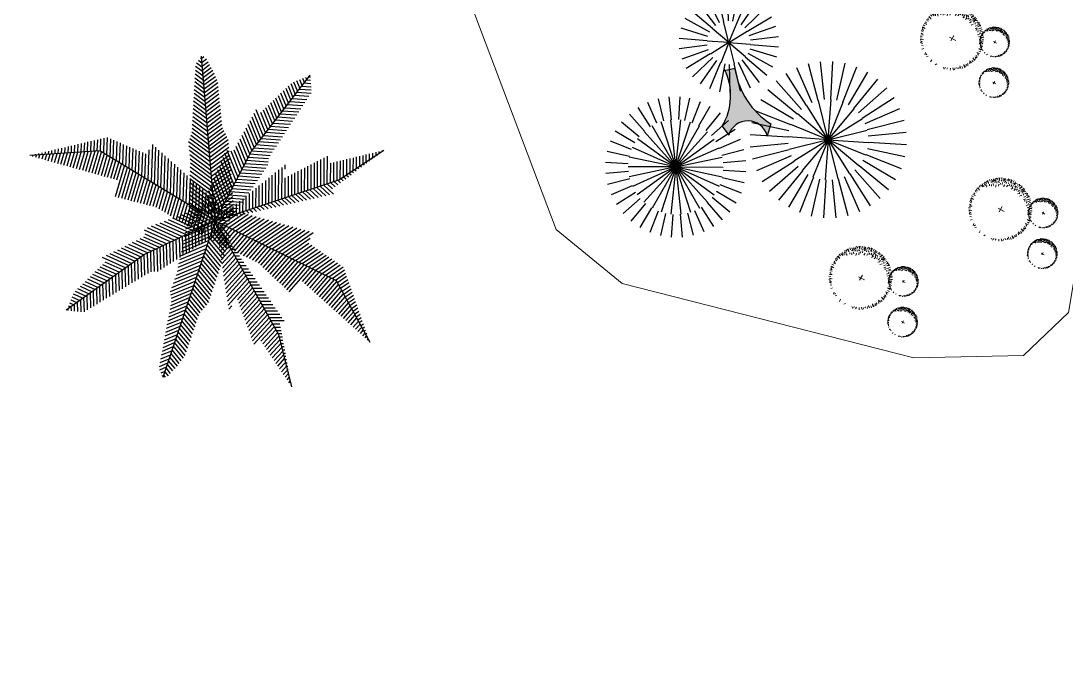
# Model space of a CAD drawing. Header units: millimetres. Extents: x 72 to 2370, y -203 to 794.
# Drawn here: x 1691.2 to 1699.77, y 349.51 to 354.79 of the extents above; entities that cross this region are included whole.
import ezdxf

# ---------------------------------------------------------------- set-up
doc = ezdxf.new("R2010")
doc.units = ezdxf.units.MM
doc.layers.add('01_Fina', color=250, linetype='Continuous', lineweight=15)
doc.layers.add('ARB-CERCO', color=97, linetype='Continuous', lineweight=5)
doc.layers.add('BOSQUENUEVO', color=64, linetype='Continuous')
doc.layers.add('FURN', color=253, linetype='Continuous')

# ---------------------------------------------------------------- blocks, each defined once
blk = doc.blocks.new('abri')
at = {"layer": 'FURN'}
blk.add_hatch(color=256, dxfattribs=at).paths.add_polyline_path([(1541.448, 14.799), (1541.505, 14.893, -0.755152), (1541.367, 15.252), (1541.244, 15.241, -0.169075), (1540.976, 14.779), (1540.863, 14.698), (1540.921, 14.616, -0.248562)])
for p, q in [((1541.045, 16.216), (1540.924, 16.577)), ((1541.107, 16.231), (1541.043, 16.607)), ((1541.17, 16.237), (1541.166, 16.618)), ((1541.233, 16.233), (1541.289, 16.609)), ((1541.295, 16.219), (1541.409, 16.582)), ((1540.933, 16.158), (1540.706, 16.463)), ((1540.987, 16.191), (1540.811, 16.529)), ((1541.354, 16.195), (1541.523, 16.536)), ((1541.408, 16.162), (1541.628, 16.473)), ((1540.886, 16.116), (1540.614, 16.382)), ((1541.456, 16.122), (1541.723, 16.394)), ((1540.845, 16.067), (1540.535, 16.288)), ((1541.498, 16.074), (1541.804, 16.301)), ((1540.812, 16.013), (1540.472, 16.182)), ((1541.532, 16.02), (1541.869, 16.197)), ((1540.789, 15.954), (1540.426, 16.068)), ((1541.557, 15.962), (1541.917, 16.084)), ((1540.775, 15.892), (1540.398, 15.948)), ((1541.572, 15.901), (1541.947, 15.964)), ((1540.77, 15.829), (1540.39, 15.825)), ((1541.578, 15.838), (1541.958, 15.842)), ((1540.776, 15.766), (1540.401, 15.703)), ((1540.791, 15.705), (1540.431, 15.583)), ((1541.559, 15.713), (1541.922, 15.599)), ((1541.573, 15.774), (1541.95, 15.719)), ((1540.816, 15.647), (1540.479, 15.47)), ((1541.503, 15.6), (1541.813, 15.379)), ((1541.535, 15.654), (1541.876, 15.485)), ((1540.85, 15.593), (1540.544, 15.366)), ((1540.892, 15.545), (1540.625, 15.273)), ((1540.94, 15.504), (1540.72, 15.194)), ((1541.415, 15.509), (1541.641, 15.204)), ((1541.462, 15.551), (1541.734, 15.285)), ((1540.994, 15.472), (1540.825, 15.131)), ((1541.053, 15.448), (1540.939, 15.085)), ((1541.115, 15.434), (1541.059, 15.058)), ((1541.178, 15.43), (1541.182, 15.049)), ((1541.241, 15.435), (1541.305, 15.06)), ((1541.303, 15.451), (1541.424, 15.09)), ((1541.361, 15.476), (1541.537, 15.138)), ((1541.244, 15.241), (1541.367, 15.252)), ((1541.851, 14.973), (1541.778, 15.19)), ((1541.923, 14.991), (1541.886, 15.216)), ((1541.998, 14.998), (1541.996, 15.226)), ((1542.072, 14.992), (1542.106, 15.218)), ((1542.145, 14.975), (1542.214, 15.193)), ((1541.719, 14.905), (1541.583, 15.088)), ((1541.782, 14.944), (1541.677, 15.147)), ((1542.214, 14.947), (1542.316, 15.152)), ((1542.278, 14.909), (1542.411, 15.095)), ((1540.541, 14.736), (1540.403, 14.982)), ((1540.583, 14.754), (1540.499, 15.023)), ((1540.627, 14.763), (1540.601, 15.044)), ((1540.673, 14.762), (1540.706, 15.043)), ((1540.717, 14.752), (1540.808, 15.02)), ((1540.759, 14.733), (1540.903, 14.976)), ((1541.662, 14.856), (1541.499, 15.016)), ((1542.335, 14.861), (1542.495, 15.024)), ((1540.504, 14.709), (1540.317, 14.921)), ((1540.795, 14.706), (1540.986, 14.914)), ((1541.614, 14.799), (1541.428, 14.931)), ((1541.448, 14.799), (1541.505, 14.893)), ((1542.384, 14.804), (1542.568, 14.94)), ((1540.473, 14.676), (1540.247, 14.844)), ((1540.825, 14.672), (1541.055, 14.835)), ((1541.576, 14.735), (1541.371, 14.837)), ((1542.423, 14.741), (1542.626, 14.846)), ((1540.435, 14.594), (1540.16, 14.655)), ((1540.45, 14.637), (1540.193, 14.754)), ((1540.848, 14.632), (1541.107, 14.744)), ((1540.924, 14.612), (1540.864, 14.697)), ((1541.548, 14.665), (1541.33, 14.734)), ((1542.453, 14.672), (1542.669, 14.744)), ((1540.43, 14.548), (1540.148, 14.552)), ((1540.861, 14.589), (1541.138, 14.644)), ((1541.534, 14.58), (1541.308, 14.614)), ((1542.471, 14.6), (1542.696, 14.637)), ((1540.434, 14.503), (1540.157, 14.447)), ((1540.448, 14.46), (1540.189, 14.348)), ((1540.846, 14.455), (1541.102, 14.337)), ((1540.86, 14.498), (1541.136, 14.436)), ((1540.865, 14.543), (1541.148, 14.54)), ((1541.529, 14.506), (1541.301, 14.504)), ((1542.472, 14.451), (1542.697, 14.417)), ((1542.477, 14.525), (1542.705, 14.527)), ((1540.47, 14.42), (1540.24, 14.257)), ((1540.5, 14.386), (1540.309, 14.178)), ((1540.537, 14.359), (1540.393, 14.116)), ((1540.754, 14.356), (1540.893, 14.11)), ((1540.792, 14.382), (1540.978, 14.171)), ((1540.822, 14.416), (1541.049, 14.247)), ((1541.535, 14.432), (1541.31, 14.394)), ((1541.55, 14.371), (1541.333, 14.299)), ((1542.455, 14.378), (1542.673, 14.309)), ((1540.578, 14.34), (1540.488, 14.072)), ((1540.623, 14.33), (1540.59, 14.049)), ((1540.668, 14.329), (1540.694, 14.048)), ((1540.713, 14.338), (1540.797, 14.069)), ((1541.579, 14.303), (1541.376, 14.197)), ((1541.618, 14.239), (1541.435, 14.104)), ((1542.388, 14.245), (1542.574, 14.112)), ((1542.427, 14.309), (1542.631, 14.207)), ((1541.667, 14.183), (1541.507, 14.02)), ((1541.724, 14.135), (1541.592, 13.949)), ((1542.284, 14.139), (1542.419, 13.955)), ((1542.34, 14.188), (1542.503, 14.028)), ((1541.788, 14.096), (1541.686, 13.892)), ((1541.858, 14.068), (1541.789, 13.85)), ((1541.93, 14.051), (1541.896, 13.825)), ((1542.005, 14.046), (1542.007, 13.818)), ((1542.079, 14.052), (1542.117, 13.827)), ((1542.152, 14.07), (1542.224, 13.854)), ((1542.22, 14.1), (1542.326, 13.897))]:
    blk.add_line(p, q, dxfattribs=at)
at = {"layer": 'FURN', "color": 62}
for p, q in [((1541.174, 15.833), (1541.174, 16.237)), ((1541.174, 15.833), (1540.937, 16.16)), ((1541.174, 15.833), (1541.049, 16.217)), ((1541.174, 15.833), (1541.299, 16.217)), ((1541.174, 15.833), (1541.411, 16.16)), ((1541.174, 15.833), (1540.847, 16.071)), ((1541.174, 15.833), (1541.501, 16.071)), ((1541.174, 15.833), (1540.79, 15.958)), ((1541.174, 15.833), (1541.558, 15.958)), ((1541.174, 15.833), (1540.77, 15.833)), ((1541.174, 15.833), (1540.79, 15.709)), ((1541.174, 15.833), (1540.847, 15.596)), ((1541.174, 15.833), (1540.937, 15.507)), ((1541.174, 15.833), (1541.049, 15.45)), ((1541.174, 15.833), (1541.578, 15.833)), ((1541.174, 15.833), (1541.174, 15.43)), ((1541.174, 15.833), (1541.299, 15.45)), ((1541.174, 15.833), (1541.411, 15.507)), ((1541.174, 15.833), (1541.501, 15.596)), ((1541.174, 15.833), (1541.558, 15.709)), ((1542.001, 14.522), (1541.918, 14.99)), ((1542.001, 14.522), (1542.017, 14.997)), ((1542.001, 14.522), (1542.116, 14.984)), ((1542.001, 14.522), (1541.735, 14.916)), ((1542.001, 14.522), (1541.823, 14.963)), ((1542.001, 14.522), (1542.209, 14.95)), ((1542.001, 14.522), (1542.294, 14.897)), ((1542.001, 14.522), (1541.597, 14.774)), ((1542.001, 14.522), (1541.659, 14.852)), ((1542.001, 14.522), (1542.365, 14.828)), ((1540.648, 14.546), (1540.472, 14.674)), ((1540.648, 14.546), (1540.58, 14.753)), ((1540.648, 14.546), (1540.715, 14.753)), ((1540.648, 14.546), (1540.824, 14.674)), ((1542.001, 14.522), (1541.554, 14.684)), ((1542.001, 14.522), (1542.421, 14.746)), ((1542.001, 14.522), (1541.53, 14.588)), ((1542.001, 14.522), (1542.458, 14.653)), ((1542.001, 14.522), (1542.476, 14.555)), ((1540.648, 14.546), (1540.43, 14.546)), ((1540.648, 14.546), (1540.472, 14.418)), ((1540.648, 14.546), (1540.58, 14.339)), ((1540.648, 14.546), (1540.865, 14.546)), ((1540.648, 14.546), (1540.715, 14.339)), ((1540.648, 14.546), (1540.824, 14.418)), ((1542.001, 14.522), (1541.527, 14.488)), ((1542.001, 14.522), (1541.544, 14.39)), ((1542.001, 14.522), (1541.581, 14.298)), ((1542.001, 14.522), (1541.637, 14.216)), ((1542.001, 14.522), (1541.709, 14.147)), ((1542.001, 14.522), (1541.793, 14.094)), ((1542.001, 14.522), (1541.886, 14.06)), ((1542.001, 14.522), (1541.985, 14.046)), ((1542.001, 14.522), (1542.344, 14.192)), ((1542.001, 14.522), (1542.405, 14.27)), ((1542.001, 14.522), (1542.448, 14.359)), ((1542.001, 14.522), (1542.472, 14.456)), ((1542.001, 14.522), (1542.084, 14.053)), ((1542.001, 14.522), (1542.18, 14.081)), ((1542.001, 14.522), (1542.268, 14.128))]:
    blk.add_line(p, q, dxfattribs=at)
at = {"layer": 'FURN'}
for centre, radius, start, end in [((1540.446, 15.395), 0.813, 301.6104, 349.0648), ((1541.487, 15.092), 0.2, 126.9755, 275.2089), ((1541.357, 14.21), 0.596, 81.2227, 138.1085)]:
    blk.add_arc(centre, radius, start, end, dxfattribs=at)
blk = doc.blocks.new('A$C05551F4C')
at = {"color": 0, "linetype": 'ByBlock'}
for p, q in [((-0.059, 0.327), (-0.049, 0.304)), ((-0.05, 0.296), (-0.048, 0.328)), ((-0.026, 0.312), (-0.027, 0.333)), ((-0.004, 0.3), (-0.008, 0.33)), ((0.004, 0.311), (0.012, 0.328)), ((0.039, 0.33), (0.051, 0.312)), ((-0.216, 0.223), (-0.221, 0.241)), ((-0.195, 0.239), (-0.205, 0.25)), ((-0.204, 0.261), (-0.183, 0.257)), ((-0.186, 0.271), (-0.184, 0.248)), ((-0.179, 0.28), (-0.161, 0.263)), ((-0.158, 0.254), (-0.168, 0.285)), ((-0.142, 0.279), (-0.152, 0.297)), ((-0.117, 0.276), (-0.133, 0.301)), ((-0.115, 0.289), (-0.113, 0.308)), ((-0.089, 0.295), (-0.095, 0.31)), ((-0.09, 0.32), (-0.071, 0.308)), ((-0.069, 0.321), (-0.076, 0.3)), ((0.03, 0.307), (0.03, 0.323)), ((0.058, 0.324), (0.044, 0.306)), ((0.066, 0.292), (0.081, 0.321)), ((0.069, 0.325), (0.07, 0.3)), ((0.095, 0.299), (0.101, 0.318)), ((0.11, 0.279), (0.118, 0.308)), ((0.118, 0.269), (0.133, 0.278)), ((0.122, 0.287), (0.136, 0.298)), ((0.128, 0.245), (0.143, 0.25)), ((0.136, 0.255), (0.151, 0.265)), ((0.144, 0.273), (0.15, 0.287)), ((0.156, 0.224), (0.171, 0.233)), ((0.177, 0.277), (0.157, 0.266)), ((0.161, 0.29), (0.166, 0.269)), ((0.172, 0.245), (0.197, 0.266)), ((0.188, 0.274), (0.179, 0.25)), ((0.201, 0.24), (0.214, 0.256)), ((0.201, 0.216), (0.201, 0.231)), ((0.208, 0.216), (0.225, 0.24)), ((0.221, 0.218), (0.239, 0.224)), ((-0.284, 0.124), (-0.296, 0.138)), ((-0.288, 0.163), (-0.266, 0.168)), ((-0.27, 0.146), (-0.284, 0.153)), ((-0.237, 0.203), (-0.253, 0.217)), ((0.163, 0.202), (0.178, 0.212)), ((0.177, 0.163), (0.199, 0.169)), ((0.18, 0.19), (0.197, 0.203)), ((0.198, 0.141), (0.221, 0.148)), ((0.212, 0.207), (0.239, 0.207)), ((0.212, 0.192), (0.232, 0.193)), ((0.219, 0.172), (0.233, 0.18)), ((0.222, 0.134), (0.239, 0.138)), ((0.234, 0.117), (0.255, 0.123)), ((0.237, 0.197), (0.248, 0.208)), ((0.238, 0.151), (0.241, 0.167)), ((0.268, 0.189), (0.246, 0.186)), ((0.252, 0.161), (0.283, 0.171)), ((0.259, 0.207), (0.255, 0.185)), ((0.278, 0.182), (0.26, 0.163)), ((0.263, 0.134), (0.268, 0.149)), ((0.27, 0.122), (0.296, 0.112)), ((0.274, 0.12), (0.299, 0.135)), ((0.277, 0.145), (0.295, 0.154)), ((0.287, 0.117), (0.305, 0.116)), ((-0.309, 0.006), (-0.325, 0.015)), ((-0.323, 0.072), (-0.297, 0.073)), ((-0.028, 0), (0.035, 0)), ((-0.001, 0.029), (0.001, -0.043)), ((0.222, 0.093), (0.245, 0.09)), ((0.234, 0.065), (0.258, 0.064)), ((0.241, 0.011), (0.261, 0.001)), ((0.255, 0.05), (0.272, 0.048)), ((0.257, 0.011), (0.28, 0.01)), ((0.26, 0.029), (0.281, 0.029)), ((0.265, 0.108), (0.284, 0.102)), ((0.265, 0.087), (0.28, 0.089)), ((0.275, 0.061), (0.284, 0.075)), ((0.286, 0.01), (0.302, -0.001)), ((0.293, 0.092), (0.307, 0.097)), ((0.293, 0.052), (0.326, 0.05)), ((0.293, 0.036), (0.303, 0.048)), ((0.296, 0.023), (0.316, 0.005)), ((0.319, 0.072), (0.297, 0.078)), ((0.298, 0.006), (0.327, 0.011)), ((0.325, 0.062), (0.302, 0.051)), ((0.318, 0.092), (0.306, 0.074)), ((0.31, 0.028), (0.331, 0.03)), ((-0.317, -0.087), (-0.305, -0.069)), ((-0.293, -0.087), (-0.307, -0.092)), ((0.221, -0.101), (0.239, -0.117)), ((0.23, -0.072), (0.245, -0.088)), ((0.242, -0.02), (0.265, -0.028)), ((0.245, -0.085), (0.261, -0.08)), ((0.254, -0.061), (0.274, -0.069)), ((0.257, -0.04), (0.272, -0.048)), ((0.259, -0.104), (0.272, -0.112)), ((0.263, -0.018), (0.287, -0.019)), ((0.272, -0.088), (0.283, -0.104)), ((0.277, -0.108), (0.306, -0.115)), ((0.279, -0.009), (0.294, -0.012)), ((0.279, -0.037), (0.292, -0.027)), ((0.285, -0.08), (0.299, -0.104)), ((0.288, -0.067), (0.301, -0.059)), ((0.29, -0.064), (0.319, -0.078)), ((0.296, -0.092), (0.316, -0.099)), ((0.323, -0.067), (0.298, -0.068)), ((0.321, -0.056), (0.304, -0.041)), ((0.305, -0.027), (0.32, -0.027)), ((0.309, -0.001), (0.325, -0.01)), ((0.328, -0.036), (0.31, -0.048)), ((-0.287, -0.112), (-0.305, -0.111)), ((-0.276, -0.14), (-0.295, -0.149)), ((-0.277, -0.177), (-0.26, -0.158)), ((-0.268, -0.184), (-0.246, -0.181)), ((-0.236, -0.192), (-0.247, -0.203)), ((-0.221, -0.213), (-0.239, -0.219)), ((-0.207, -0.211), (-0.225, -0.235)), ((0.168, -0.21), (0.186, -0.226)), ((0.192, -0.2), (0.208, -0.194)), ((0.199, -0.176), (0.214, -0.17)), ((0.21, -0.154), (0.228, -0.17)), ((0.213, -0.205), (0.237, -0.223)), ((0.217, -0.181), (0.234, -0.197)), ((0.232, -0.144), (0.25, -0.16)), ((0.237, -0.198), (0.253, -0.212)), ((0.243, -0.17), (0.264, -0.194)), ((0.272, -0.185), (0.248, -0.176)), ((0.25, -0.131), (0.265, -0.125)), ((0.275, -0.174), (0.264, -0.154)), ((0.288, -0.159), (0.267, -0.163)), ((0.27, -0.141), (0.285, -0.148)), ((0.284, -0.119), (0.296, -0.133)), ((-0.201, -0.235), (-0.214, -0.251)), ((-0.172, -0.24), (-0.196, -0.261)), ((-0.188, -0.269), (-0.179, -0.245)), ((-0.176, -0.272), (-0.156, -0.261)), ((-0.161, -0.285), (-0.165, -0.264)), ((-0.144, -0.268), (-0.15, -0.282)), ((-0.121, -0.282), (-0.136, -0.293)), ((-0.11, -0.274), (-0.117, -0.303)), ((-0.095, -0.294), (-0.101, -0.313)), ((-0.066, -0.287), (-0.08, -0.317)), ((-0.069, -0.321), (-0.07, -0.295)), ((-0.058, -0.319), (-0.044, -0.301)), ((-0.038, -0.325), (-0.051, -0.307)), ((-0.029, -0.302), (-0.03, -0.318)), ((-0.003, -0.306), (-0.012, -0.323)), ((0.004, -0.295), (0.009, -0.325)), ((0.026, -0.307), (0.028, -0.328)), ((0.05, -0.291), (0.048, -0.323)), ((0.06, -0.322), (0.049, -0.299)), ((0.069, -0.316), (0.076, -0.295)), ((0.09, -0.315), (0.072, -0.303)), ((0.089, -0.29), (0.095, -0.305)), ((0.097, -0.269), (0.115, -0.285)), ((0.115, -0.284), (0.113, -0.303)), ((0.118, -0.271), (0.133, -0.297)), ((0.134, -0.248), (0.152, -0.264)), ((0.142, -0.274), (0.152, -0.292)), ((0.154, -0.229), (0.172, -0.245)), ((0.158, -0.249), (0.169, -0.28)), ((0.18, -0.275), (0.161, -0.258)), ((0.204, -0.256), (0.183, -0.252)), ((0.186, -0.266), (0.184, -0.243)), ((0.186, -0.226), (0.201, -0.221)), ((0.195, -0.234), (0.205, -0.245)), ((0.216, -0.218), (0.221, -0.236))]:
    blk.add_line(p, q, dxfattribs=at)
blk = doc.blocks.new('*X73')
at = {"color": 0}
for p, q in [((6.827, 6.747), (7.284, 6.937)), ((6.839, 6.806), (7.285, 6.992)), ((6.851, 6.865), (7.185, 7.004)), ((6.863, 6.924), (7.084, 7.017)), ((6.875, 6.983), (6.984, 7.029)), ((6.804, 6.629), (7.242, 6.812)), ((6.816, 6.688), (7.263, 6.874)), ((6.768, 6.451), (7.179, 6.623)), ((6.78, 6.511), (7.2, 6.686)), ((6.792, 6.57), (7.221, 6.749)), ((6.743, 6.333), (7.137, 6.497)), ((6.756, 6.392), (7.158, 6.56)), ((6.702, 6.153), (7.074, 6.308)), ((6.718, 6.214), (7.095, 6.371)), ((6.731, 6.273), (7.116, 6.434)), ((6.657, 6.026), (7.032, 6.182)), ((6.68, 6.09), (7.053, 6.245)), ((6.614, 5.9), (6.991, 6.057)), ((6.619, 5.848), (6.97, 5.994)), ((6.635, 5.963), (7.012, 6.12)), ((6.625, 5.796), (6.949, 5.931)), ((6.627, 5.742), (6.928, 5.868)), ((6.594, 5.566), (6.865, 5.679)), ((6.605, 5.625), (6.886, 5.742)), ((6.616, 5.684), (6.907, 5.805)), ((6.562, 5.39), (6.802, 5.49)), ((6.573, 5.449), (6.823, 5.553)), ((6.584, 5.508), (6.844, 5.616)), ((6.54, 5.273), (6.76, 5.365)), ((6.551, 5.332), (6.781, 5.428)), ((6.508, 5.097), (6.697, 5.176)), ((6.519, 5.156), (6.718, 5.239)), ((6.529, 5.214), (6.739, 5.302)), ((6.486, 4.98), (6.655, 5.05)), ((6.497, 5.038), (6.676, 5.113)), ((6.454, 4.803), (6.592, 4.861)), ((6.464, 4.862), (6.613, 4.924)), ((6.475, 4.921), (6.634, 4.987)), ((6.443, 4.745), (6.571, 4.798)), ((6.446, 4.692), (6.551, 4.736)), ((6.466, 4.646), (6.53, 4.673)), ((6.485, 4.6), (6.509, 4.61))]:
    blk.add_line(p, q, dxfattribs=at)
blk = doc.blocks.new('*X74')
at = {"color": 0}
for p, q in [((7.518, 6.678), (7.289, 6.952)), ((7.462, 6.51), (7.233, 6.785)), ((7.48, 6.566), (7.252, 6.841)), ((7.499, 6.622), (7.27, 6.896)), ((7.536, 6.733), (7.376, 6.926)), ((7.406, 6.343), (7.177, 6.617)), ((7.425, 6.399), (7.196, 6.673)), ((7.443, 6.454), (7.215, 6.729)), ((7.369, 6.231), (7.14, 6.506)), ((7.388, 6.287), (7.159, 6.562)), ((7.313, 6.064), (7.084, 6.338)), ((7.332, 6.119), (7.103, 6.394)), ((7.35, 6.175), (7.122, 6.45)), ((7.257, 5.896), (7.029, 6.171)), ((7.276, 5.952), (7.047, 6.227)), ((7.295, 6.008), (7.066, 6.283)), ((7.202, 5.729), (6.973, 6.003)), ((7.22, 5.785), (6.991, 6.059)), ((7.239, 5.84), (7.01, 6.115)), ((7.104, 5.612), (6.917, 5.836)), ((7.137, 5.65), (6.936, 5.892)), ((7.17, 5.689), (6.954, 5.948)), ((7.029, 5.467), (6.861, 5.669)), ((7.048, 5.522), (6.88, 5.724)), ((7.071, 5.573), (6.899, 5.78)), ((6.972, 5.301), (6.806, 5.501)), ((6.991, 5.357), (6.824, 5.557)), ((7.01, 5.412), (6.843, 5.613)), ((6.915, 5.136), (6.75, 5.334)), ((6.934, 5.191), (6.768, 5.39)), ((6.953, 5.246), (6.787, 5.445)), ((6.857, 4.97), (6.694, 5.166)), ((6.877, 5.025), (6.713, 5.222)), ((6.896, 5.08), (6.731, 5.278)), ((6.81, 4.871), (6.657, 5.055)), ((6.838, 4.915), (6.675, 5.111)), ((6.718, 4.747), (6.601, 4.887)), ((6.748, 4.788), (6.62, 4.943)), ((6.779, 4.83), (6.638, 4.999)), ((6.614, 4.637), (6.545, 4.72)), ((6.649, 4.674), (6.564, 4.776)), ((6.684, 4.71), (6.582, 4.831)), ((6.535, 4.576), (6.508, 4.608)), ((6.58, 4.601), (6.527, 4.664))]:
    blk.add_line(p, q, dxfattribs=at)
blk = doc.blocks.new('*X77')
at = {"color": 0}
for p, q in [((6.84, 7.112), (7.208, 6.945)), ((6.906, 7.137), (7.267, 6.974)), ((6.972, 7.162), (7.271, 7.027)), ((7.037, 7.187), (7.198, 7.115)), ((7.103, 7.212), (7.124, 7.203)), ((6.381, 6.936), (6.793, 6.749)), ((6.447, 6.961), (6.852, 6.777)), ((6.512, 6.986), (6.912, 6.805)), ((6.578, 7.011), (6.971, 6.833)), ((6.644, 7.036), (7.03, 6.861)), ((6.709, 7.061), (7.089, 6.889)), ((6.775, 7.087), (7.149, 6.917)), ((6.204, 6.851), (6.616, 6.665)), ((6.215, 6.791), (6.556, 6.637)), ((6.25, 6.885), (6.675, 6.693)), ((6.316, 6.91), (6.734, 6.721)), ((5.966, 6.63), (6.26, 6.496)), ((6.023, 6.658), (6.319, 6.524)), ((6.081, 6.687), (6.379, 6.552)), ((6.139, 6.716), (6.438, 6.581)), ((6.197, 6.744), (6.497, 6.609)), ((5.618, 6.458), (5.968, 6.299)), ((5.676, 6.486), (6.015, 6.333)), ((5.734, 6.515), (6.062, 6.367)), ((5.792, 6.544), (6.109, 6.4)), ((5.85, 6.572), (6.156, 6.434)), ((5.908, 6.601), (6.203, 6.467)), ((5.56, 6.429), (5.921, 6.266)), ((5.563, 6.318), (5.827, 6.199)), ((5.601, 6.356), (5.874, 6.232)), ((5.37, 6.131), (5.591, 6.031)), ((5.409, 6.168), (5.638, 6.064)), ((5.447, 6.206), (5.686, 6.098)), ((5.486, 6.243), (5.733, 6.131)), ((5.524, 6.281), (5.78, 6.165)), ((5.216, 5.981), (5.403, 5.896)), ((5.255, 6.019), (5.45, 5.93)), ((5.293, 6.056), (5.497, 5.963)), ((5.332, 6.093), (5.544, 5.997)), ((5.092, 5.818), (5.215, 5.762)), ((5.112, 5.864), (5.262, 5.795)), ((5.139, 5.906), (5.309, 5.829)), ((5.178, 5.944), (5.356, 5.863)), ((5.032, 5.68), (5.074, 5.661)), ((5.052, 5.726), (5.121, 5.695)), ((5.072, 5.772), (5.168, 5.728)), ((5.013, 5.634), (5.027, 5.627))]:
    blk.add_line(p, q, dxfattribs=at)
blk = doc.blocks.new('*X78')
at = {"color": 0}
for p, q in [((7.2, 6.707), (7.193, 6.939)), ((7.249, 6.738), (7.243, 6.962)), ((7.298, 6.769), (7.292, 6.985)), ((7.348, 6.8), (7.343, 6.941)), ((6.857, 6.488), (6.848, 6.775)), ((6.906, 6.519), (6.897, 6.798)), ((6.955, 6.55), (6.947, 6.822)), ((7.004, 6.582), (6.996, 6.845)), ((7.053, 6.613), (7.045, 6.868)), ((7.102, 6.644), (7.095, 6.892)), ((7.151, 6.675), (7.144, 6.915)), ((7.397, 6.832), (7.395, 6.88)), ((6.562, 6.3), (6.552, 6.635)), ((6.611, 6.332), (6.601, 6.658)), ((6.66, 6.363), (6.651, 6.681)), ((6.71, 6.394), (6.7, 6.705)), ((6.759, 6.425), (6.749, 6.728)), ((6.808, 6.457), (6.799, 6.752)), ((6.217, 6.15), (6.207, 6.471)), ((6.266, 6.179), (6.256, 6.494)), ((6.315, 6.202), (6.306, 6.518)), ((6.365, 6.206), (6.355, 6.541)), ((6.415, 6.21), (6.404, 6.565)), ((6.464, 6.238), (6.454, 6.588)), ((6.513, 6.269), (6.503, 6.611)), ((5.971, 6.002), (5.962, 6.296)), ((6.02, 6.031), (6.011, 6.331)), ((6.069, 6.061), (6.06, 6.366)), ((6.118, 6.09), (6.109, 6.401)), ((6.168, 6.12), (6.158, 6.436)), ((5.775, 5.883), (5.766, 6.156)), ((5.824, 5.913), (5.815, 6.191)), ((5.873, 5.942), (5.864, 6.226)), ((5.922, 5.972), (5.913, 6.261)), ((5.529, 5.735), (5.522, 5.981)), ((5.578, 5.765), (5.57, 6.016)), ((5.627, 5.795), (5.619, 6.051)), ((5.676, 5.824), (5.668, 6.086)), ((5.725, 5.854), (5.717, 6.121)), ((5.283, 5.587), (5.277, 5.806)), ((5.332, 5.617), (5.326, 5.841)), ((5.382, 5.647), (5.375, 5.876)), ((5.431, 5.676), (5.424, 5.911)), ((5.48, 5.706), (5.473, 5.946)), ((5.083, 5.601), (5.081, 5.666)), ((5.133, 5.596), (5.13, 5.701)), ((5.183, 5.591), (5.179, 5.736)), ((5.233, 5.586), (5.228, 5.771)), ((5.033, 5.606), (5.032, 5.631))]:
    blk.add_line(p, q, dxfattribs=at)
blk = doc.blocks.new('*X80')
at = {"color": 0}
for p, q in [((7.304, 7.045), (7.495, 7.177)), ((7.306, 7.108), (7.432, 7.195)), ((7.307, 6.987), (7.558, 7.16)), ((7.309, 7.17), (7.369, 7.212)), ((7.359, 6.962), (7.62, 7.142)), ((7.41, 6.936), (7.683, 7.125)), ((7.461, 6.911), (7.746, 7.107)), ((7.513, 6.886), (7.808, 7.09)), ((7.564, 6.861), (7.871, 7.073)), ((7.615, 6.835), (7.934, 7.055)), ((7.667, 6.81), (7.997, 7.038)), ((7.718, 6.785), (8.059, 7.02)), ((7.769, 6.759), (8.122, 7.003)), ((7.821, 6.734), (8.185, 6.985)), ((7.872, 6.709), (8.247, 6.968)), ((7.924, 6.683), (8.31, 6.95)), ((7.975, 6.658), (8.373, 6.933)), ((8.026, 6.633), (8.436, 6.915)), ((8.078, 6.608), (8.498, 6.898)), ((8.129, 6.582), (8.561, 6.88)), ((8.18, 6.557), (8.624, 6.863)), ((8.232, 6.532), (8.686, 6.845)), ((8.283, 6.506), (8.749, 6.828)), ((8.334, 6.481), (8.812, 6.81)), ((8.386, 6.456), (8.769, 6.72)), ((8.437, 6.43), (8.747, 6.644)), ((8.489, 6.405), (8.791, 6.614)), ((8.54, 6.38), (8.835, 6.584)), ((8.591, 6.354), (8.879, 6.553)), ((8.643, 6.329), (8.924, 6.523)), ((8.694, 6.304), (8.968, 6.493)), ((8.745, 6.279), (9.012, 6.462)), ((8.797, 6.253), (9.056, 6.432)), ((8.848, 6.228), (9.1, 6.402)), ((8.899, 6.203), (9.144, 6.371)), ((8.951, 6.177), (9.188, 6.341)), ((9.002, 6.152), (9.232, 6.311)), ((9.054, 6.127), (9.276, 6.28)), ((9.105, 6.101), (9.296, 6.233)), ((9.156, 6.076), (9.313, 6.184)), ((9.188, 6.037), (9.33, 6.136)), ((9.212, 5.993), (9.348, 6.087)), ((9.236, 5.949), (9.365, 6.038)), ((9.26, 5.905), (9.382, 5.989)), ((9.284, 5.86), (9.399, 5.94)), ((9.308, 5.816), (9.416, 5.891)), ((9.332, 5.772), (9.434, 5.842)), ((9.356, 5.728), (9.451, 5.793)), ((9.38, 5.684), (9.468, 5.744)), ((9.404, 5.64), (9.485, 5.696)), ((9.428, 5.596), (9.502, 5.647)), ((9.452, 5.551), (9.519, 5.598)), ((9.476, 5.507), (9.537, 5.549)), ((9.5, 5.463), (9.554, 5.5)), ((9.524, 5.419), (9.571, 5.451)), ((9.549, 5.375), (9.588, 5.402)), ((9.573, 5.331), (9.605, 5.353)), ((9.597, 5.287), (9.623, 5.304)), ((9.621, 5.242), (9.64, 5.256)), ((9.645, 5.198), (9.657, 5.207)), ((9.669, 5.154), (9.674, 5.158))]:
    blk.add_line(p, q, dxfattribs=at)
blk = doc.blocks.new('*X79')
at = {"color": 0}
for p, q in [((7.259, 6.818), (7.377, 6.953)), ((7.285, 6.924), (7.33, 6.976)), ((7.234, 6.712), (7.423, 6.93)), ((7.273, 6.681), (7.47, 6.907)), ((7.32, 6.659), (7.516, 6.884)), ((7.366, 6.636), (7.562, 6.861)), ((7.412, 6.613), (7.609, 6.839)), ((7.459, 6.59), (7.655, 6.816)), ((7.505, 6.567), (7.702, 6.793)), ((7.551, 6.544), (7.748, 6.77)), ((7.598, 6.521), (7.794, 6.747)), ((7.644, 6.498), (7.841, 6.724)), ((7.69, 6.475), (7.887, 6.701)), ((7.737, 6.452), (7.934, 6.679)), ((7.783, 6.43), (7.98, 6.656)), ((7.829, 6.407), (8.026, 6.633)), ((7.876, 6.384), (8.073, 6.61)), ((7.922, 6.361), (8.119, 6.587)), ((7.969, 6.338), (8.165, 6.564)), ((8.005, 6.304), (8.212, 6.541)), ((8.041, 6.269), (8.258, 6.519)), ((8.078, 6.235), (8.305, 6.496)), ((8.114, 6.201), (8.351, 6.473)), ((8.151, 6.167), (8.397, 6.45)), ((8.187, 6.132), (8.444, 6.427)), ((8.224, 6.098), (8.49, 6.404)), ((8.26, 6.064), (8.537, 6.381)), ((8.297, 6.03), (8.583, 6.359)), ((8.333, 5.995), (8.629, 6.336)), ((8.37, 5.961), (8.676, 6.313)), ((8.406, 5.927), (8.722, 6.29)), ((8.443, 5.893), (8.769, 6.267)), ((8.648, 6.052), (8.815, 6.244)), ((8.686, 6.02), (8.861, 6.221)), ((8.723, 5.986), (8.908, 6.199)), ((8.76, 5.953), (8.954, 6.176)), ((8.797, 5.919), (9.001, 6.153)), ((8.835, 5.886), (9.047, 6.13)), ((8.872, 5.853), (9.093, 6.107)), ((8.909, 5.819), (9.14, 6.084)), ((8.946, 5.786), (9.179, 6.053)), ((8.983, 5.752), (9.204, 6.006)), ((9.021, 5.719), (9.23, 5.959)), ((9.058, 5.686), (9.255, 5.913)), ((9.095, 5.652), (9.281, 5.866)), ((9.132, 5.619), (9.306, 5.819)), ((9.169, 5.585), (9.332, 5.772)), ((9.207, 5.552), (9.358, 5.725)), ((9.244, 5.518), (9.383, 5.678)), ((9.281, 5.485), (9.409, 5.632)), ((9.318, 5.452), (9.434, 5.585)), ((9.355, 5.418), (9.46, 5.538)), ((9.393, 5.385), (9.485, 5.491)), ((9.43, 5.351), (9.511, 5.444)), ((9.467, 5.318), (9.536, 5.397)), ((9.504, 5.285), (9.562, 5.351)), ((9.542, 5.251), (9.587, 5.304)), ((9.579, 5.218), (9.613, 5.257)), ((9.616, 5.184), (9.638, 5.21)), ((9.653, 5.151), (9.664, 5.163))]:
    blk.add_line(p, q, dxfattribs=at)
blk = doc.blocks.new('*X76')
at = {"color": 0}
for p, q in [((7.324, 6.95), (7.329, 6.95)), ((7.352, 6.9), (7.364, 6.9)), ((7.379, 6.85), (7.398, 6.85)), ((7.407, 6.8), (7.433, 6.8)), ((7.435, 6.75), (7.467, 6.75)), ((7.463, 6.7), (7.502, 6.7)), ((7.491, 6.65), (7.536, 6.65)), ((7.519, 6.6), (7.571, 6.6)), ((7.546, 6.55), (7.605, 6.55)), ((7.574, 6.5), (7.64, 6.5)), ((7.602, 6.45), (7.675, 6.45)), ((7.63, 6.4), (7.709, 6.4)), ((7.658, 6.35), (7.744, 6.35)), ((7.686, 6.3), (7.778, 6.3)), ((7.714, 6.25), (7.813, 6.25)), ((7.741, 6.2), (7.847, 6.2)), ((7.769, 6.15), (7.882, 6.15)), ((7.797, 6.1), (7.917, 6.1)), ((7.825, 6.05), (7.951, 6.05)), ((7.853, 6), (7.986, 6)), ((7.881, 5.95), (8.02, 5.95)), ((7.909, 5.9), (8.055, 5.9)), ((7.936, 5.85), (8.089, 5.85)), ((7.964, 5.8), (8.124, 5.8)), ((7.992, 5.75), (8.158, 5.75)), ((8.02, 5.7), (8.193, 5.7)), ((8.048, 5.65), (8.228, 5.65)), ((8.076, 5.6), (8.262, 5.6)), ((8.103, 5.55), (8.297, 5.55)), ((8.131, 5.5), (8.331, 5.5)), ((8.159, 5.45), (8.366, 5.45)), ((8.187, 5.4), (8.301, 5.4)), ((8.215, 5.35), (8.31, 5.35)), ((8.243, 5.3), (8.319, 5.3)), ((8.271, 5.25), (8.329, 5.25)), ((8.288, 5.2), (8.338, 5.2)), ((8.3, 5.15), (8.347, 5.15)), ((8.313, 5.1), (8.356, 5.1)), ((8.325, 5.05), (8.366, 5.05)), ((8.338, 5), (8.375, 5)), ((8.35, 4.95), (8.384, 4.95)), ((8.363, 4.9), (8.393, 4.9)), ((8.375, 4.85), (8.402, 4.85)), ((8.388, 4.8), (8.412, 4.8)), ((8.4, 4.75), (8.421, 4.75)), ((8.413, 4.7), (8.43, 4.7)), ((8.425, 4.65), (8.439, 4.65)), ((8.438, 4.6), (8.449, 4.6)), ((8.45, 4.55), (8.458, 4.55)), ((8.463, 4.5), (8.467, 4.5)), ((8.475, 4.45), (8.476, 4.45))]:
    blk.add_line(p, q, dxfattribs=at)
blk = doc.blocks.new('*X75')
at = {"color": 0}
for p, q in [((7.306, 6.959), (7.314, 6.968)), ((7.316, 6.896), (7.34, 6.922)), ((7.326, 6.832), (7.365, 6.876)), ((7.335, 6.769), (7.391, 6.83)), ((7.345, 6.705), (7.416, 6.783)), ((7.355, 6.642), (7.442, 6.737)), ((7.364, 6.578), (7.468, 6.691)), ((7.374, 6.515), (7.493, 6.645)), ((7.384, 6.451), (7.519, 6.599)), ((7.393, 6.388), (7.545, 6.553)), ((7.403, 6.324), (7.57, 6.507)), ((7.413, 6.261), (7.596, 6.461)), ((7.423, 6.197), (7.622, 6.415)), ((7.432, 6.134), (7.647, 6.369)), ((7.442, 6.07), (7.673, 6.323)), ((7.452, 6.006), (7.699, 6.277)), ((7.461, 5.943), (7.724, 6.231)), ((7.471, 5.879), (7.75, 6.185)), ((7.481, 5.816), (7.776, 6.139)), ((7.49, 5.752), (7.801, 6.093)), ((7.5, 5.689), (7.827, 6.047)), ((7.645, 5.773), (7.853, 6.001)), ((7.664, 5.72), (7.878, 5.955)), ((7.684, 5.668), (7.904, 5.908)), ((7.703, 5.615), (7.929, 5.862)), ((7.723, 5.562), (7.955, 5.816)), ((7.51, 5.625), (7.557, 5.677)), ((7.742, 5.509), (7.981, 5.77)), ((7.761, 5.456), (8.006, 5.724)), ((7.781, 5.403), (8.032, 5.678)), ((7.8, 5.35), (8.058, 5.632)), ((7.82, 5.297), (8.083, 5.586)), ((7.839, 5.245), (8.109, 5.54)), ((7.859, 5.192), (8.135, 5.494)), ((7.878, 5.139), (8.16, 5.448)), ((7.897, 5.086), (8.186, 5.402)), ((8.008, 5.132), (8.212, 5.356)), ((8.036, 5.09), (8.237, 5.31)), ((8.065, 5.047), (8.263, 5.264)), ((8.094, 5.004), (8.284, 5.213)), ((8.122, 4.962), (8.299, 5.155)), ((8.151, 4.919), (8.313, 5.097)), ((8.18, 4.876), (8.328, 5.038)), ((8.209, 4.834), (8.343, 4.98)), ((8.237, 4.791), (8.357, 4.922)), ((8.266, 4.748), (8.372, 4.864)), ((8.295, 4.705), (8.386, 4.806)), ((8.323, 4.663), (8.401, 4.747)), ((8.352, 4.62), (8.415, 4.689)), ((8.381, 4.577), (8.43, 4.631)), ((8.41, 4.535), (8.444, 4.573)), ((8.438, 4.492), (8.459, 4.515)), ((8.467, 4.449), (8.473, 4.456))]:
    blk.add_line(p, q, dxfattribs=at)
blk = doc.blocks.new('ARB16')
for points in [[(0.025, -0.003), (-0.153, 2.167)], [(0.025, -0.003), (0.504, 0.913), (1.281, 1.916)], [(0.025, -0.003), (-1.497, 0.92), (-2.419, 0.857)], [(0.025, -0.003), (1.656, 0.535), (2.249, 0.926)], [(0.025, -0.003), (-0.908, -0.446), (-1.941, -1.184)], [(0.025, -0.003), (-0.663, -2.069)], [(0.025, -0.003), (1.623, -0.79), (2.065, -1.602)], [(0.025, -0.003), (0.861, -1.504), (1.033, -2.192)]]:
    blk.add_lwpolyline(points)
at = {"xscale": -0.8550237249794747, "yscale": 0.8550237249794747, "zscale": 0.8550237249794747}
for name, p, rotation in [('*X73', (-4.622, 7.283), 166.2803685724027), ('*X74', (-4.622, 7.283), 166.2803685724027), ('*X77', (6.238, 6.005), 87.7934113527195), ('*X78', (6.238, 6.005), 87.7934113527195), ('*X80', (-1.655, -8.481), 302.5390603787091), ('*X79', (-1.655, -8.481), 302.5390603787091), ('*X75', (-0.524, 8.622), 137.3938790022308), ('*X76', (-0.524, 8.622), 137.3938790022308)]:
    blk.add_blockref(name, p, dxfattribs=dict(at, rotation=rotation))
at = {"xscale": 0.8550237249794747, "yscale": 0.8550237249794747, "zscale": 0.8550237249794747}
for name in ['*X77', '*X80', '*X73', '*X78', '*X74', '*X79', '*X75', '*X76']:
    blk.add_blockref(name, (-6.217, -5.98), dxfattribs=at)

msp = doc.modelspace()

# ---------------------------------------------------------------- linework, layer by layer
msp.add_open_spline([(1700.4175, 323.2265), (1696.6236, 323.1641), (1689.4296, 323.0457), (1678.6154, 324.3638), (1675.2738, 334.4492), (1676.4006, 342.7149), (1677.2147, 349.1261), (1677.4299, 351.1975)], degree=3, knots=[0, 0, 0, 0, 11.783248, 22.342911, 27.984654, 41.20868, 47.373056, 47.373056, 47.373056, 47.373056])
at = {"layer": '01_Fina', "color": 252, "linetype": 'Continuous', "lineweight": 9, "true_color": 0x939598}
msp.add_lwpolyline([(1692.2463, 360.0998), (1692.2463, 358.8798), (1692.6363, 358.0598), (1694.7663, 355.2498), (1695.5863, 353.0798), (1696.1263, 352.6398), (1698.5163, 352.0298), (1699.4163, 352.0498), (1699.7863, 352.3998), (1699.9363, 353.2898), (1699.9663, 355.3998), (1698.9863, 358.1598), (1699.1663, 359.1398), (1700.2363, 359.6798), (1702.3363, 359.6698), (1704.8063, 359.0198), (1705.3663, 359.1598), (1707.2763, 360.6598)], dxfattribs=at)

# ---------------------------------------------------------------- block references
at = {"lineweight": 100, "xscale": 0.8182511777390739, "yscale": 0.8182511777390739, "zscale": 0.8182511777390739, "rotation": 247.9147716791316}
msp.add_blockref('abri', (2159.9536, 1527.225), dxfattribs=at)
at = {"layer": 'ARB-CERCO'}
for p, xscale, yscale, zscale, rotation in [((1698.8313, 354.6449), 0.786722348914222, 0.786722348914222, 0.786722348914222, 59.94184765909385), ((1699.1804, 354.6159), 0.3774895201833683, 0.3774895201833683, 0.3774895201833683, 59.94184765910946), ((1699.1742, 354.2828), 0.3774895201833683, 0.3774895201833683, 0.3774895201833683, 59.94184765910946), ((1699.2285, 353.2441), 0.786722348914222, 0.786722348914222, 0.786722348914222, 59.94184765909385), ((1699.5776, 353.2151), 0.3774895201833683, 0.3774895201833683, 0.3774895201833683, 59.94184765910946), ((1698.0836, 352.6837), 0.786722348914222, 0.786722348914222, 0.786722348914222, 59.94184765909385), ((1699.5714, 352.882), 0.3774895201833683, 0.3774895201833683, 0.3774895201833683, 59.94184765910946), ((1698.4327, 352.6547), 0.3774895201833683, 0.3774895201833683, 0.3774895201833683, 59.94184765910946), ((1698.4265, 352.3216), 0.3774895201833683, 0.3774895201833683, 0.3774895201833683, 59.94184765910946)]:
    msp.add_blockref('A$C05551F4C', p, dxfattribs=dict(at, xscale=xscale, yscale=yscale, zscale=zscale, rotation=rotation))
at = {"layer": 'BOSQUENUEVO', "xscale": 0.6211720672489845, "yscale": 0.6211720672489845, "zscale": 0.6211720672489845}
msp.add_blockref('ARB16', (1692.7763, 353.1542), dxfattribs=at)

doc.saveas('drawing.dxf')
